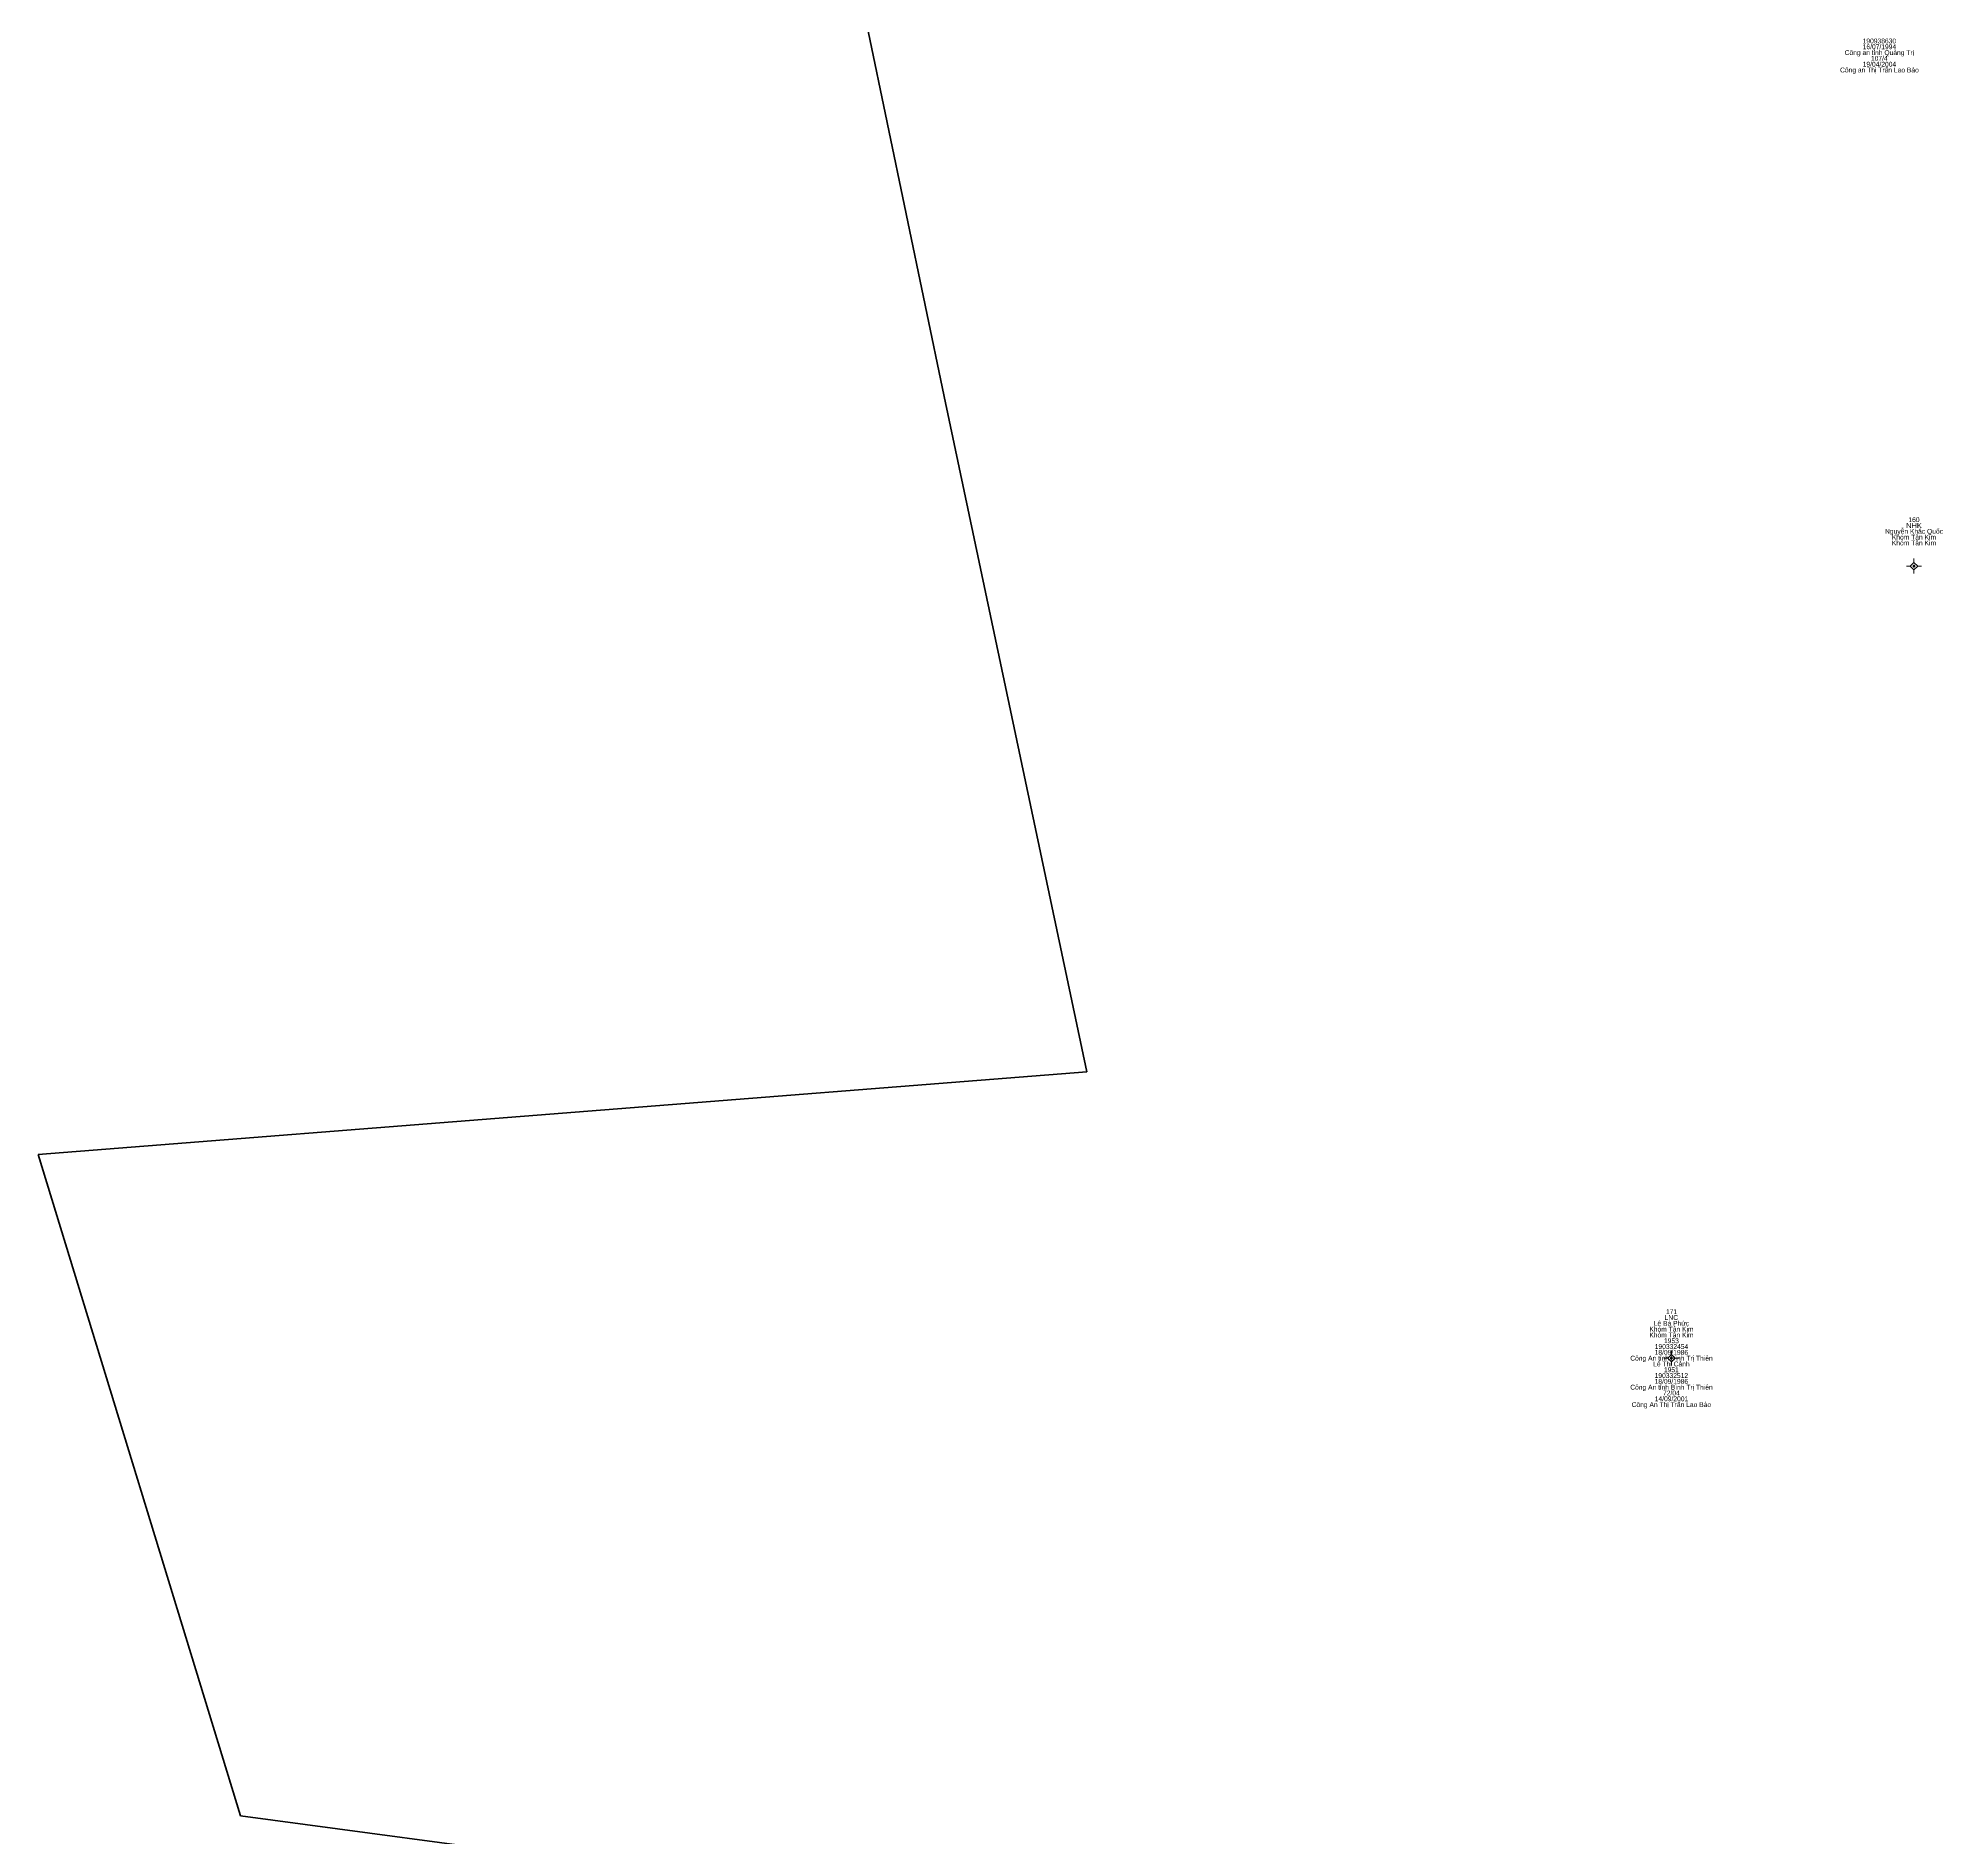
# Model space of a CAD drawing. Header units: metres. Extents: x 535914 to 536552, y 1836422 to 1837028.
# Drawn here: x 535914.2 to 536071.5, y 1836575.2 to 1836724 of the extents above; entities that cross this region are included whole.
import ezdxf
from ezdxf.enums import TextEntityAlignment as Align

# ---------------------------------------------------------------- set-up
doc = ezdxf.new("R2010")
doc.units = ezdxf.units.M
doc.header["$LTSCALE"] = 0.16
doc.linetypes.add('MEDIUM_DASHED', pattern=[4.5, 3, -1.5])
for name, color, linetype, lineweight in [('11', 7, 'MEDIUM_DASHED', 13), ('15', 7, 'Continuous', 13), ('54', 7, 'Continuous', 35)]:
    doc.layers.add(name, color=color, linetype=linetype, lineweight=lineweight)

msp = doc.modelspace()

# ---------------------------------------------------------------- hatches: boundary and pattern name
at = {"layer": '11'}
for points in [[(536069.2949, 1836680.36, 1), (536069.1449, 1836680.36, 1)], [(536049.2449, 1836614.88, 1), (536049.0949, 1836614.88, 1)]]:
    msp.add_hatch(color=256, dxfattribs=at).paths.add_polyline_path(points)

# ---------------------------------------------------------------- linework, layer by layer
for p, q in [((536068.91, 1836680.36), (536068.6, 1836680.36)), ((536069.22, 1836680.98), (536069.22, 1836680.67)), ((536069.22, 1836680.05), (536069.22, 1836679.74)), ((536069.84, 1836680.36), (536069.53, 1836680.36)), ((536049.17, 1836615.5), (536049.17, 1836615.19)), ((536048.86, 1836614.88), (536048.55, 1836614.88)), ((536049.17, 1836614.57), (536049.17, 1836614.26)), ((536049.8, 1836614.88), (536049.48, 1836614.88))]:
    msp.add_line(p, q, dxfattribs=at)
for points in [[(536069.22, 1836680.67), (536068.91, 1836680.36), (536069.22, 1836680.05), (536069.53, 1836680.36)], [(536049.17, 1836615.19), (536048.86, 1836614.88), (536049.17, 1836614.57), (536049.48, 1836614.88)]]:
    msp.add_lwpolyline(points, close=True, dxfattribs=at)
for centre in [(536069.2199, 1836680.36), (536049.1699, 1836614.88)]:
    msp.add_circle(centre, 0.075, dxfattribs=at)
at = {"layer": '54'}
for p, q in [((535989.05, 1836694.4), (535982.76, 1836724.59)), ((535989.05, 1836694.4), (536000.84, 1836638.55)), ((536000.84, 1836638.55), (535914.15, 1836631.71)), ((535914.15, 1836631.71), (535930.88, 1836577.03)), ((535930.88, 1836577.03), (535958.02, 1836573.4))]:
    msp.add_line(p, q, dxfattribs=at)

# ---------------------------------------------------------------- texts
at = {"layer": '15'}
for s, p in [('Công an tỉnh Quảng Trị', (536066.36, 1836722.62)), ('190938630', (536066.36, 1836723.58)), ('16/07/1994', (536066.365, 1836723.1)), ('107/4', (536066.355, 1836722.14)), ('Công an Thị Trấn Lao Bảo', (536066.365, 1836721.18)), ('19/04/2004', (536066.365, 1836721.66)), ('Nguyễn Khắc Quốc', (536069.225, 1836683.04)), ('Khóm Tân Kim', (536069.22, 1836682.56)), ('Khóm Tân Kim', (536069.22, 1836682.08)), ('Khóm Tân Kim', (536049.17, 1836617.08)), ('Khóm Tân Kim', (536049.17, 1836616.6)), ('Lê Bá Phức', (536049.17, 1836617.56)), ('18/09/1986', (536049.165, 1836615.16)), ('190332454', (536049.175, 1836615.64)), ('Công An tỉnh Bình Trị Thiên', (536049.175, 1836614.68)), ('Lê Thị Cảnh', (536049.17, 1836614.2)), ('Công An tỉnh Bình Trị Thiên', (536049.175, 1836612.28)), ('18/09/1986', (536049.165, 1836612.76)), ('Công An Thị Trấn Lao Bảo', (536049.165, 1836610.84)), ('14/09/2001', (536049.175, 1836611.32)), ('72/04', (536049.165, 1836611.8))]:
    msp.add_text(s, height=0.4, dxfattribs=at).set_placement(p, align=Align.CENTER)
for s, width, p in [('NHK', 1.15, (536069.22, 1836683.52)), ('160', 0.95, (536069.22, 1836684)), ('171', 0.9, (536049.175, 1836618.52)), ('LNC', 1.05, (536049.165, 1836618.04)), ('1953', 0.95, (536049.17, 1836616.12)), ('1951', 0.9, (536049.165, 1836613.72)), ('190332512', 0.95, (536049.165, 1836613.24))]:
    msp.add_text(s, height=0.4, dxfattribs=dict(at, width=width)).set_placement(p, align=Align.CENTER)

doc.saveas('drawing.dxf')
